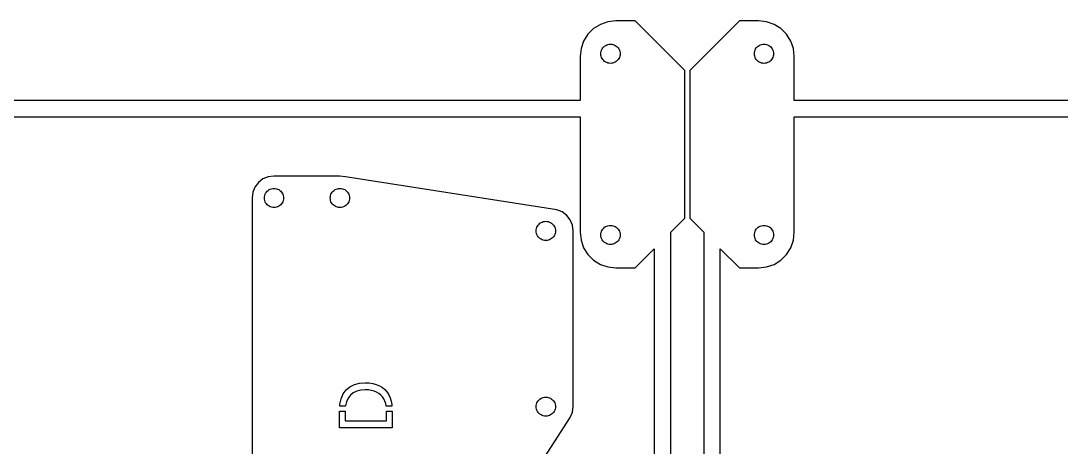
# Model space of a CAD drawing. Header units: metres. Extents: x -250 to 250, y -245 to 245.
# Drawn here: x -134.1 to 55.4, y 161.4 to 239.1 of the extents above; entities that cross this region are included whole.
import ezdxf

# ---------------------------------------------------------------- set-up
doc = ezdxf.new("R2010")
doc.units = ezdxf.units.M

msp = doc.modelspace()

# ---------------------------------------------------------------- linework, layer by layer
for p, q in [((-27.1964, 238.921), (-28.5702, 238.44)), ((-25.75, 239.084), (-27.1964, 238.921)), ((-22.2517, 239.084), (-25.75, 239.084)), ((-13.1974, 230.029), (-22.2517, 239.084)), ((-3.2483, 239.084), (-12.3026, 230.029)), ((0.25, 239.084), (-3.2483, 239.084)), ((1.6964, 238.921), (0.25, 239.084)), ((3.0702, 238.44), (1.6964, 238.921)), ((-29.8027, 237.666), (-30.8319, 236.636)), ((-28.5702, 238.44), (-29.8027, 237.666)), ((4.3027, 237.666), (3.0702, 238.44)), ((5.3319, 236.636), (4.3027, 237.666)), ((-31.6063, 235.404), (-32.087, 234.03)), ((-30.8319, 236.636), (-31.6063, 235.404)), ((6.1063, 235.404), (5.3319, 236.636)), ((6.587, 234.03), (6.1063, 235.404)), ((-32.087, 234.03), (-32.25, 232.584)), ((-28.4737, 233.084), (-28.4587, 233.312)), ((-28.4587, 232.855), (-28.4737, 233.084)), ((-28.4587, 233.312), (-28.4141, 233.537)), ((-28.4141, 233.537), (-28.3405, 233.753)), ((-28.3405, 233.753), (-28.2393, 233.959)), ((-28.2393, 233.959), (-28.1121, 234.149)), ((-28.1121, 234.149), (-27.9612, 234.321)), ((-27.9612, 234.321), (-27.789, 234.472)), ((-27.789, 234.472), (-27.5987, 234.599)), ((-27.5987, 234.599), (-27.3934, 234.7)), ((-27.3934, 234.7), (-27.1767, 234.774)), ((-27.1767, 234.774), (-26.9521, 234.819)), ((-26.9521, 234.819), (-26.7237, 234.834)), ((-26.7237, 234.834), (-26.4953, 234.819)), ((-26.4953, 234.819), (-26.2708, 234.774)), ((-26.2708, 234.774), (-26.054, 234.7)), ((-26.054, 234.7), (-25.8487, 234.599)), ((-25.8487, 234.599), (-25.6584, 234.472)), ((-25.6584, 234.472), (-25.4863, 234.321)), ((-25.4863, 234.321), (-25.3354, 234.149)), ((-25.3354, 234.149), (-25.2082, 233.959)), ((-25.2082, 233.959), (-25.1069, 233.753)), ((-25.1069, 233.753), (-25.0334, 233.537)), ((-25.0334, 233.537), (-24.9887, 233.312)), ((-24.9887, 233.312), (-24.9737, 233.084)), ((-24.9737, 233.084), (-24.9887, 232.855)), ((-0.5263, 233.084), (-0.5113, 233.312)), ((-0.5113, 232.855), (-0.5263, 233.084)), ((-0.5113, 233.312), (-0.4666, 233.537)), ((-0.4666, 233.537), (-0.3931, 233.753)), ((-0.3931, 233.753), (-0.2918, 233.959)), ((-0.2918, 233.959), (-0.1646, 234.149)), ((-0.1646, 234.149), (-0.0137, 234.321)), ((-0.0137, 234.321), (0.1584, 234.472)), ((0.1584, 234.472), (0.3487, 234.599)), ((0.3487, 234.599), (0.554, 234.7)), ((0.554, 234.7), (0.7708, 234.774)), ((0.7708, 234.774), (0.9953, 234.819)), ((0.9953, 234.819), (1.2237, 234.834)), ((1.2237, 234.834), (1.4522, 234.819)), ((1.4522, 234.819), (1.6767, 234.774)), ((1.6767, 234.774), (1.8934, 234.7)), ((1.8934, 234.7), (2.0987, 234.599)), ((2.0987, 234.599), (2.2891, 234.472)), ((2.2891, 234.472), (2.4611, 234.321)), ((2.4611, 234.321), (2.6121, 234.149)), ((2.6121, 234.149), (2.7393, 233.959)), ((2.7393, 233.959), (2.8405, 233.753)), ((2.8405, 233.753), (2.9141, 233.537)), ((2.9141, 233.537), (2.9587, 233.312)), ((2.9587, 233.312), (2.9737, 233.084)), ((2.9737, 233.084), (2.9587, 232.855)), ((6.75, 232.584), (6.587, 234.03)), ((-32.25, 232.584), (-32.25, 224.584)), ((-28.4141, 232.631), (-28.4587, 232.855)), ((-28.3405, 232.414), (-28.4141, 232.631)), ((-28.2393, 232.209), (-28.3405, 232.414)), ((-28.1121, 232.018), (-28.2393, 232.209)), ((-27.9612, 231.846), (-28.1121, 232.018)), ((-27.789, 231.695), (-27.9612, 231.846)), ((-27.5987, 231.568), (-27.789, 231.695)), ((-27.3934, 231.467), (-27.5987, 231.568)), ((-27.1767, 231.393), (-27.3934, 231.467)), ((-26.9521, 231.349), (-27.1767, 231.393)), ((-26.7237, 231.334), (-26.9521, 231.349)), ((-26.4953, 231.349), (-26.7237, 231.334)), ((-26.2708, 231.393), (-26.4953, 231.349)), ((-26.054, 231.467), (-26.2708, 231.393)), ((-25.8487, 231.568), (-26.054, 231.467)), ((-25.6584, 231.695), (-25.8487, 231.568)), ((-25.4863, 231.846), (-25.6584, 231.695)), ((-25.3354, 232.018), (-25.4863, 231.846)), ((-25.2082, 232.209), (-25.3354, 232.018)), ((-25.1069, 232.414), (-25.2082, 232.209)), ((-25.0334, 232.631), (-25.1069, 232.414)), ((-24.9887, 232.855), (-25.0334, 232.631)), ((-0.4666, 232.631), (-0.5113, 232.855)), ((-0.3931, 232.414), (-0.4666, 232.631)), ((-0.2918, 232.209), (-0.3931, 232.414)), ((-0.1646, 232.018), (-0.2918, 232.209)), ((-0.0137, 231.846), (-0.1646, 232.018)), ((0.1584, 231.695), (-0.0137, 231.846)), ((0.3487, 231.568), (0.1584, 231.695)), ((0.554, 231.467), (0.3487, 231.568)), ((0.7708, 231.393), (0.554, 231.467)), ((0.9953, 231.349), (0.7708, 231.393)), ((1.2237, 231.334), (0.9953, 231.349)), ((1.4522, 231.349), (1.2237, 231.334)), ((1.6767, 231.393), (1.4522, 231.349)), ((1.8934, 231.467), (1.6767, 231.393)), ((2.0987, 231.568), (1.8934, 231.467)), ((2.2891, 231.695), (2.0987, 231.568)), ((2.4611, 231.846), (2.2891, 231.695)), ((2.6121, 232.018), (2.4611, 231.846)), ((2.7393, 232.209), (2.6121, 232.018)), ((2.8405, 232.414), (2.7393, 232.209)), ((2.9141, 232.631), (2.8405, 232.414)), ((2.9587, 232.855), (2.9141, 232.631)), ((6.75, 224.584), (6.75, 232.584)), ((-13.1974, 203.138), (-13.1974, 230.029)), ((-12.3026, 230.029), (-12.3026, 203.138)), ((-32.25, 224.584), (-216.669, 224.584)), ((216.669, 224.584), (6.75, 224.584)), ((-216.669, 221.584), (-32.25, 221.584)), ((-32.25, 221.584), (-32.25, 200.584)), ((6.75, 200.584), (6.75, 221.584)), ((6.75, 221.584), (216.669, 221.584)), ((-89.0353, 210.679), (-90, 210.279)), ((-88, 210.815), (-89.0353, 210.679)), ((-76, 210.815), (-88, 210.815)), ((-74.9647, 210.679), (-76, 210.815)), ((-36.4647, 204.679), (-74.9647, 210.679)), ((-91.4641, 208.815), (-91.8637, 207.85)), ((-90.8284, 209.643), (-91.4641, 208.815)), ((-90, 210.279), (-90.8284, 209.643)), ((-88.875, 208.331), (-88.6697, 208.432)), ((-88.6697, 208.432), (-88.4529, 208.505)), ((-88.4529, 208.505), (-88.2284, 208.55)), ((-88.2284, 208.55), (-88, 208.565)), ((-88, 208.565), (-87.7716, 208.55)), ((-87.7716, 208.55), (-87.5471, 208.505)), ((-87.5471, 208.505), (-87.3303, 208.432)), ((-87.3303, 208.432), (-87.125, 208.331)), ((-76.875, 208.331), (-76.6697, 208.432)), ((-76.6697, 208.432), (-76.4529, 208.505)), ((-76.4529, 208.505), (-76.2284, 208.55)), ((-76.2284, 208.55), (-76, 208.565)), ((-76, 208.565), (-75.7716, 208.55)), ((-75.7716, 208.55), (-75.5471, 208.505)), ((-75.5471, 208.505), (-75.3303, 208.432)), ((-75.3303, 208.432), (-75.125, 208.331)), ((-91.8637, 207.85), (-92, 206.815)), ((-92, 206.815), (-92, 144.815)), ((-89.75, 206.815), (-89.735, 207.043)), ((-89.735, 206.587), (-89.75, 206.815)), ((-89.735, 207.043), (-89.6904, 207.268)), ((-89.6904, 206.362), (-89.735, 206.587)), ((-89.6904, 207.268), (-89.6168, 207.485)), ((-89.6168, 207.485), (-89.5155, 207.69)), ((-89.5155, 207.69), (-89.3884, 207.88)), ((-89.3884, 207.88), (-89.2374, 208.052)), ((-89.2374, 208.052), (-89.0653, 208.203)), ((-89.0653, 208.203), (-88.875, 208.331)), ((-87.125, 208.331), (-86.9347, 208.203)), ((-86.9347, 208.203), (-86.7626, 208.052)), ((-86.7626, 208.052), (-86.6116, 207.88)), ((-86.6116, 207.88), (-86.4845, 207.69)), ((-86.4845, 207.69), (-86.3832, 207.485)), ((-86.3832, 207.485), (-86.3096, 207.268)), ((-86.3096, 207.268), (-86.265, 207.043)), ((-86.265, 206.587), (-86.3096, 206.362)), ((-86.265, 207.043), (-86.25, 206.815)), ((-86.25, 206.815), (-86.265, 206.587)), ((-77.75, 206.815), (-77.735, 207.043)), ((-77.735, 206.587), (-77.75, 206.815)), ((-77.735, 207.043), (-77.6904, 207.268)), ((-77.6904, 206.362), (-77.735, 206.587)), ((-77.6904, 207.268), (-77.6168, 207.485)), ((-77.6168, 207.485), (-77.5155, 207.69)), ((-77.5155, 207.69), (-77.3884, 207.88)), ((-77.3884, 207.88), (-77.2374, 208.052)), ((-77.2374, 208.052), (-77.0653, 208.203)), ((-77.0653, 208.203), (-76.875, 208.331)), ((-75.125, 208.331), (-74.9347, 208.203)), ((-74.9347, 208.203), (-74.7626, 208.052)), ((-74.7626, 208.052), (-74.6116, 207.88)), ((-74.6116, 207.88), (-74.4845, 207.69)), ((-74.4845, 207.69), (-74.3832, 207.485)), ((-74.3832, 207.485), (-74.3096, 207.268)), ((-74.3096, 207.268), (-74.265, 207.043)), ((-74.265, 206.587), (-74.3096, 206.362)), ((-74.265, 207.043), (-74.25, 206.815)), ((-74.25, 206.815), (-74.265, 206.587)), ((-89.6168, 206.145), (-89.6904, 206.362)), ((-89.5155, 205.94), (-89.6168, 206.145)), ((-89.3884, 205.75), (-89.5155, 205.94)), ((-89.2374, 205.578), (-89.3884, 205.75)), ((-89.0653, 205.427), (-89.2374, 205.578)), ((-88.875, 205.299), (-89.0653, 205.427)), ((-88.6697, 205.198), (-88.875, 205.299)), ((-88.4529, 205.125), (-88.6697, 205.198)), ((-88.2284, 205.08), (-88.4529, 205.125)), ((-88, 205.065), (-88.2284, 205.08)), ((-87.7716, 205.08), (-88, 205.065)), ((-87.5471, 205.125), (-87.7716, 205.08)), ((-87.3303, 205.198), (-87.5471, 205.125)), ((-87.125, 205.299), (-87.3303, 205.198)), ((-86.9347, 205.427), (-87.125, 205.299)), ((-86.7626, 205.578), (-86.9347, 205.427)), ((-86.6116, 205.75), (-86.7626, 205.578)), ((-86.4845, 205.94), (-86.6116, 205.75)), ((-86.3832, 206.145), (-86.4845, 205.94)), ((-86.3096, 206.362), (-86.3832, 206.145)), ((-77.6168, 206.145), (-77.6904, 206.362)), ((-77.5155, 205.94), (-77.6168, 206.145)), ((-77.3884, 205.75), (-77.5155, 205.94)), ((-77.2374, 205.578), (-77.3884, 205.75)), ((-77.0653, 205.427), (-77.2374, 205.578)), ((-76.875, 205.299), (-77.0653, 205.427)), ((-76.6697, 205.198), (-76.875, 205.299)), ((-76.4529, 205.125), (-76.6697, 205.198)), ((-76.2284, 205.08), (-76.4529, 205.125)), ((-76, 205.065), (-76.2284, 205.08)), ((-75.7716, 205.08), (-76, 205.065)), ((-75.5471, 205.125), (-75.7716, 205.08)), ((-75.3303, 205.198), (-75.5471, 205.125)), ((-75.125, 205.299), (-75.3303, 205.198)), ((-74.9347, 205.427), (-75.125, 205.299)), ((-74.7626, 205.578), (-74.9347, 205.427)), ((-74.6116, 205.75), (-74.7626, 205.578)), ((-74.4845, 205.94), (-74.6116, 205.75)), ((-74.3832, 206.145), (-74.4845, 205.94)), ((-74.3096, 206.362), (-74.3832, 206.145)), ((-35.5, 204.279), (-36.4647, 204.679)), ((-34.6716, 203.643), (-35.5, 204.279)), ((-34.0359, 202.815), (-34.6716, 203.643)), ((-33.6363, 201.85), (-34.0359, 202.815)), ((-15.75, 200.585), (-13.1974, 203.138)), ((-12.3026, 203.138), (-9.75, 200.585)), ((-40.25, 200.815), (-40.235, 201.043)), ((-40.235, 201.043), (-40.1904, 201.268)), ((-40.1904, 201.268), (-40.1168, 201.485)), ((-40.1168, 201.485), (-40.0155, 201.69)), ((-40.0155, 201.69), (-39.8884, 201.88)), ((-39.8884, 201.88), (-39.7374, 202.052)), ((-39.7374, 202.052), (-39.5653, 202.203)), ((-39.5653, 202.203), (-39.375, 202.331)), ((-39.375, 202.331), (-39.1697, 202.432)), ((-39.1697, 202.432), (-38.9529, 202.505)), ((-38.9529, 202.505), (-38.7284, 202.55)), ((-38.7284, 202.55), (-38.5, 202.565)), ((-38.5, 202.565), (-38.2716, 202.55)), ((-38.2716, 202.55), (-38.0471, 202.505)), ((-38.0471, 202.505), (-37.8303, 202.432)), ((-37.8303, 202.432), (-37.625, 202.331)), ((-37.625, 202.331), (-37.4347, 202.203)), ((-37.4347, 202.203), (-37.2626, 202.052)), ((-37.2626, 202.052), (-37.1116, 201.88)), ((-37.1116, 201.88), (-36.9845, 201.69)), ((-36.9845, 201.69), (-36.8832, 201.485)), ((-36.8832, 201.485), (-36.8096, 201.268)), ((-36.8096, 201.268), (-36.765, 201.043)), ((-36.765, 201.043), (-36.75, 200.815)), ((-33.5, 200.815), (-33.6363, 201.85)), ((-28.3405, 200.753), (-28.2393, 200.959)), ((-28.2393, 200.959), (-28.1121, 201.149)), ((-28.1121, 201.149), (-27.9612, 201.321)), ((-27.9612, 201.321), (-27.789, 201.472)), ((-27.789, 201.472), (-27.5987, 201.599)), ((-27.5987, 201.599), (-27.3934, 201.7)), ((-27.3934, 201.7), (-27.1767, 201.774)), ((-27.1767, 201.774), (-26.9521, 201.819)), ((-26.9521, 201.819), (-26.7237, 201.834)), ((-26.7237, 201.834), (-26.4953, 201.819)), ((-26.4953, 201.819), (-26.2708, 201.774)), ((-26.2708, 201.774), (-26.054, 201.7)), ((-26.054, 201.7), (-25.8487, 201.599)), ((-25.8487, 201.599), (-25.6584, 201.472)), ((-25.6584, 201.472), (-25.4863, 201.321)), ((-25.4863, 201.321), (-25.3354, 201.149)), ((-25.3354, 201.149), (-25.2082, 200.959)), ((-25.2082, 200.959), (-25.1069, 200.753)), ((-0.3931, 200.753), (-0.2918, 200.959)), ((-0.2918, 200.959), (-0.1646, 201.149)), ((-0.1646, 201.149), (-0.0137, 201.321)), ((-0.0137, 201.321), (0.1584, 201.472)), ((0.1584, 201.472), (0.3487, 201.599)), ((0.3487, 201.599), (0.554, 201.7)), ((0.554, 201.7), (0.7708, 201.774)), ((0.7708, 201.774), (0.9953, 201.819)), ((0.9953, 201.819), (1.2237, 201.834)), ((1.2237, 201.834), (1.4522, 201.819)), ((1.4522, 201.819), (1.6767, 201.774)), ((1.6767, 201.774), (1.8934, 201.7)), ((1.8934, 201.7), (2.0987, 201.599)), ((2.0987, 201.599), (2.2891, 201.472)), ((2.2891, 201.472), (2.4611, 201.321)), ((2.4611, 201.321), (2.6121, 201.149)), ((2.6121, 201.149), (2.7393, 200.959)), ((2.7393, 200.959), (2.8405, 200.753)), ((-40.235, 200.587), (-40.25, 200.815)), ((-40.1904, 200.362), (-40.235, 200.587)), ((-40.1168, 200.145), (-40.1904, 200.362)), ((-40.0155, 199.94), (-40.1168, 200.145)), ((-39.8884, 199.75), (-40.0155, 199.94)), ((-39.7374, 199.578), (-39.8884, 199.75)), ((-39.5653, 199.427), (-39.7374, 199.578)), ((-39.375, 199.299), (-39.5653, 199.427)), ((-39.1697, 199.198), (-39.375, 199.299)), ((-38.9529, 199.125), (-39.1697, 199.198)), ((-38.7284, 199.08), (-38.9529, 199.125)), ((-38.5, 199.065), (-38.7284, 199.08)), ((-38.2716, 199.08), (-38.5, 199.065)), ((-38.0471, 199.125), (-38.2716, 199.08)), ((-37.8303, 199.198), (-38.0471, 199.125)), ((-37.625, 199.299), (-37.8303, 199.198)), ((-37.4347, 199.427), (-37.625, 199.299)), ((-37.2626, 199.578), (-37.4347, 199.427)), ((-37.1116, 199.75), (-37.2626, 199.578)), ((-36.9845, 199.94), (-37.1116, 199.75)), ((-36.8832, 200.145), (-36.9845, 199.94)), ((-36.8096, 200.362), (-36.8832, 200.145)), ((-36.765, 200.587), (-36.8096, 200.362)), ((-36.75, 200.815), (-36.765, 200.587)), ((-33.5, 168.815), (-33.5, 200.815)), ((-32.25, 200.584), (-32.087, 199.137)), ((-32.087, 199.137), (-31.6063, 197.763)), ((-28.4737, 200.084), (-28.4587, 200.312)), ((-28.4587, 199.855), (-28.4737, 200.084)), ((-28.4587, 200.312), (-28.4141, 200.537)), ((-28.4141, 199.631), (-28.4587, 199.855)), ((-28.4141, 200.537), (-28.3405, 200.753)), ((-28.3405, 199.414), (-28.4141, 199.631)), ((-28.2393, 199.209), (-28.3405, 199.414)), ((-28.1121, 199.018), (-28.2393, 199.209)), ((-27.9612, 198.846), (-28.1121, 199.018)), ((-25.3354, 199.018), (-25.4863, 198.846)), ((-25.2082, 199.209), (-25.3354, 199.018)), ((-25.1069, 199.414), (-25.2082, 199.209)), ((-25.1069, 200.753), (-25.0334, 200.537)), ((-25.0334, 199.631), (-25.1069, 199.414)), ((-25.0334, 200.537), (-24.9887, 200.312)), ((-24.9887, 199.855), (-25.0334, 199.631)), ((-24.9887, 200.312), (-24.9737, 200.084)), ((-24.9737, 200.084), (-24.9887, 199.855)), ((-15.75, 116.1), (-15.75, 200.585)), ((-9.75, 200.585), (-9.75, 116.1)), ((-0.5263, 200.084), (-0.5113, 200.312)), ((-0.5113, 199.855), (-0.5263, 200.084)), ((-0.5113, 200.312), (-0.4666, 200.537)), ((-0.4666, 199.631), (-0.5113, 199.855)), ((-0.4666, 200.537), (-0.3931, 200.753)), ((-0.3931, 199.414), (-0.4666, 199.631)), ((-0.2918, 199.209), (-0.3931, 199.414)), ((-0.1646, 199.018), (-0.2918, 199.209)), ((-0.0137, 198.846), (-0.1646, 199.018)), ((2.6121, 199.018), (2.4611, 198.846)), ((2.7393, 199.209), (2.6121, 199.018)), ((2.8405, 199.414), (2.7393, 199.209)), ((2.8405, 200.753), (2.9141, 200.537)), ((2.9141, 199.631), (2.8405, 199.414)), ((2.9141, 200.537), (2.9587, 200.312)), ((2.9587, 199.855), (2.9141, 199.631)), ((2.9587, 200.312), (2.9737, 200.084)), ((2.9737, 200.084), (2.9587, 199.855)), ((6.1063, 197.763), (6.587, 199.137)), ((6.587, 199.137), (6.75, 200.584)), ((-31.6063, 197.763), (-30.8319, 196.531)), ((-27.789, 198.695), (-27.9612, 198.846)), ((-27.5987, 198.568), (-27.789, 198.695)), ((-27.3934, 198.467), (-27.5987, 198.568)), ((-27.1767, 198.393), (-27.3934, 198.467)), ((-26.9521, 198.349), (-27.1767, 198.393)), ((-26.7237, 198.334), (-26.9521, 198.349)), ((-26.4953, 198.349), (-26.7237, 198.334)), ((-26.2708, 198.393), (-26.4953, 198.349)), ((-26.054, 198.467), (-26.2708, 198.393)), ((-25.8487, 198.568), (-26.054, 198.467)), ((-25.6584, 198.695), (-25.8487, 198.568)), ((-25.4863, 198.846), (-25.6584, 198.695)), ((-22.2517, 194.084), (-18.75, 197.585)), ((-18.75, 197.585), (-18.75, 116.1)), ((-6.75, 116.051), (-6.75, 197.585)), ((-6.75, 197.585), (-3.2483, 194.084)), ((0.1584, 198.695), (-0.0137, 198.846)), ((0.3487, 198.568), (0.1584, 198.695)), ((0.554, 198.467), (0.3487, 198.568)), ((0.7708, 198.393), (0.554, 198.467)), ((0.9953, 198.349), (0.7708, 198.393)), ((1.2237, 198.334), (0.9953, 198.349)), ((1.4522, 198.349), (1.2237, 198.334)), ((1.6767, 198.393), (1.4522, 198.349)), ((1.8934, 198.467), (1.6767, 198.393)), ((2.0987, 198.568), (1.8934, 198.467)), ((2.2891, 198.695), (2.0987, 198.568)), ((2.4611, 198.846), (2.2891, 198.695)), ((5.3319, 196.531), (6.1063, 197.763)), ((-30.8319, 196.531), (-29.8027, 195.502)), ((-29.8027, 195.502), (-28.5702, 194.727)), ((3.0702, 194.727), (4.3027, 195.502)), ((4.3027, 195.502), (5.3319, 196.531)), ((-28.5702, 194.727), (-27.1964, 194.247)), ((-27.1964, 194.247), (-25.75, 194.084)), ((-25.75, 194.084), (-22.2517, 194.084)), ((-3.2483, 194.084), (0.25, 194.084)), ((0.25, 194.084), (1.6964, 194.247)), ((1.6964, 194.247), (3.0702, 194.727)), ((-74.8375, 171.861), (-74.1647, 172.438)), ((-74.1647, 172.438), (-73.3634, 172.85)), ((-73.3634, 172.85), (-72.4338, 173.097)), ((-72.4338, 173.097), (-71.3757, 173.18)), ((-71.3757, 173.18), (-70.6596, 173.144)), ((-70.6596, 173.144), (-69.9898, 173.036)), ((-69.9898, 173.036), (-69.3661, 172.856)), ((-69.3661, 172.856), (-68.7886, 172.603)), ((-68.7886, 172.603), (-68.2667, 172.285)), ((-75.7505, 170.265), (-75.3701, 171.132)), ((-75.3701, 171.132), (-74.8375, 171.861)), ((-74.0848, 170.905), (-74.4928, 170.364)), ((-73.5658, 171.331), (-74.0848, 170.905)), ((-72.9413, 171.635), (-73.5658, 171.331)), ((-72.2113, 171.817), (-72.9413, 171.635)), ((-71.3757, 171.878), (-72.2113, 171.817)), ((-70.8052, 171.851), (-71.3757, 171.878)), ((-70.2738, 171.771), (-70.8052, 171.851)), ((-69.7813, 171.638), (-70.2738, 171.771)), ((-69.3278, 171.451), (-69.7813, 171.638)), ((-68.9192, 171.214), (-69.3278, 171.451)), ((-68.5615, 170.931), (-68.9192, 171.214)), ((-68.2546, 170.602), (-68.5615, 170.931)), ((-68.2667, 172.285), (-67.8096, 171.907)), ((-67.9986, 170.227), (-68.2546, 170.602)), ((-67.8096, 171.907), (-67.4173, 171.468)), ((-67.4173, 171.468), (-67.0899, 170.969)), ((-67.0899, 170.969), (-66.8318, 170.42)), ((-38.9529, 170.505), (-38.7284, 170.55)), ((-38.7284, 170.55), (-38.5, 170.565)), ((-38.5, 170.565), (-38.2716, 170.55)), ((-38.2716, 170.55), (-38.0471, 170.505)), ((-76.0016, 168.915), (-75.9787, 169.259)), ((-74.9617, 168.915), (-76.0016, 168.915)), ((-75.9787, 169.259), (-75.7505, 170.265)), ((-74.959, 168.955), (-74.9617, 168.915)), ((-74.7842, 169.714), (-74.959, 168.955)), ((-74.4928, 170.364), (-74.7842, 169.714)), ((-67.7969, 169.812), (-67.9986, 170.227)), ((-67.6528, 169.366), (-67.7969, 169.812)), ((-67.5711, 168.915), (-67.6528, 169.366)), ((-66.5213, 168.915), (-67.5711, 168.915)), ((-66.8318, 170.42), (-66.6475, 169.83)), ((-66.6475, 169.83), (-66.5369, 169.199)), ((-66.5369, 169.199), (-66.5213, 168.915)), ((-40.25, 168.815), (-40.235, 169.043)), ((-40.235, 168.587), (-40.25, 168.815)), ((-40.235, 169.043), (-40.1904, 169.268)), ((-40.1904, 169.268), (-40.1168, 169.485)), ((-40.1168, 169.485), (-40.0155, 169.69)), ((-40.0155, 169.69), (-39.8884, 169.88)), ((-39.8884, 169.88), (-39.7374, 170.052)), ((-39.7374, 170.052), (-39.5653, 170.203)), ((-39.5653, 170.203), (-39.375, 170.331)), ((-39.375, 170.331), (-39.1697, 170.432)), ((-39.1697, 170.432), (-38.9529, 170.505)), ((-38.0471, 170.505), (-37.8303, 170.432)), ((-37.8303, 170.432), (-37.625, 170.331)), ((-37.625, 170.331), (-37.4347, 170.203)), ((-37.4347, 170.203), (-37.2626, 170.052)), ((-37.2626, 170.052), (-37.1116, 169.88)), ((-37.1116, 169.88), (-36.9845, 169.69)), ((-36.9845, 169.69), (-36.8832, 169.485)), ((-36.8832, 169.485), (-36.8096, 169.268)), ((-36.8096, 169.268), (-36.765, 169.043)), ((-36.765, 169.043), (-36.75, 168.815)), ((-36.75, 168.815), (-36.765, 168.587)), ((-33.6363, 167.78), (-33.5, 168.815)), ((-76.0548, 164.954), (-76.0548, 168.015)), ((-76.0548, 168.015), (-75.0173, 168.015)), ((-75.0173, 168.015), (-75.0173, 166.249)), ((-68.5359, 113.815), (-34.0359, 166.815)), ((-67.5375, 166.249), (-67.5375, 168.015)), ((-67.5375, 168.015), (-66.5, 168.015)), ((-66.5, 168.015), (-66.5, 164.954)), ((-40.1904, 168.362), (-40.235, 168.587)), ((-40.1168, 168.145), (-40.1904, 168.362)), ((-40.0155, 167.94), (-40.1168, 168.145)), ((-39.8884, 167.75), (-40.0155, 167.94)), ((-39.7374, 167.578), (-39.8884, 167.75)), ((-39.5653, 167.427), (-39.7374, 167.578)), ((-39.375, 167.299), (-39.5653, 167.427)), ((-39.1697, 167.198), (-39.375, 167.299)), ((-38.9529, 167.125), (-39.1697, 167.198)), ((-38.7284, 167.08), (-38.9529, 167.125)), ((-38.5, 167.065), (-38.7284, 167.08)), ((-38.2716, 167.08), (-38.5, 167.065)), ((-38.0471, 167.125), (-38.2716, 167.08)), ((-37.8303, 167.198), (-38.0471, 167.125)), ((-37.625, 167.299), (-37.8303, 167.198)), ((-37.4347, 167.427), (-37.625, 167.299)), ((-37.2626, 167.578), (-37.4347, 167.427)), ((-37.1116, 167.75), (-37.2626, 167.578)), ((-36.9845, 167.94), (-37.1116, 167.75)), ((-36.8832, 168.145), (-36.9845, 167.94)), ((-36.8096, 168.362), (-36.8832, 168.145)), ((-36.765, 168.587), (-36.8096, 168.362)), ((-34.0359, 166.815), (-33.6363, 167.78)), ((-66.5, 164.954), (-76.0548, 164.954)), ((-75.0173, 166.249), (-67.5375, 166.249))]:
    msp.add_line(p, q)

doc.saveas('drawing.dxf')
